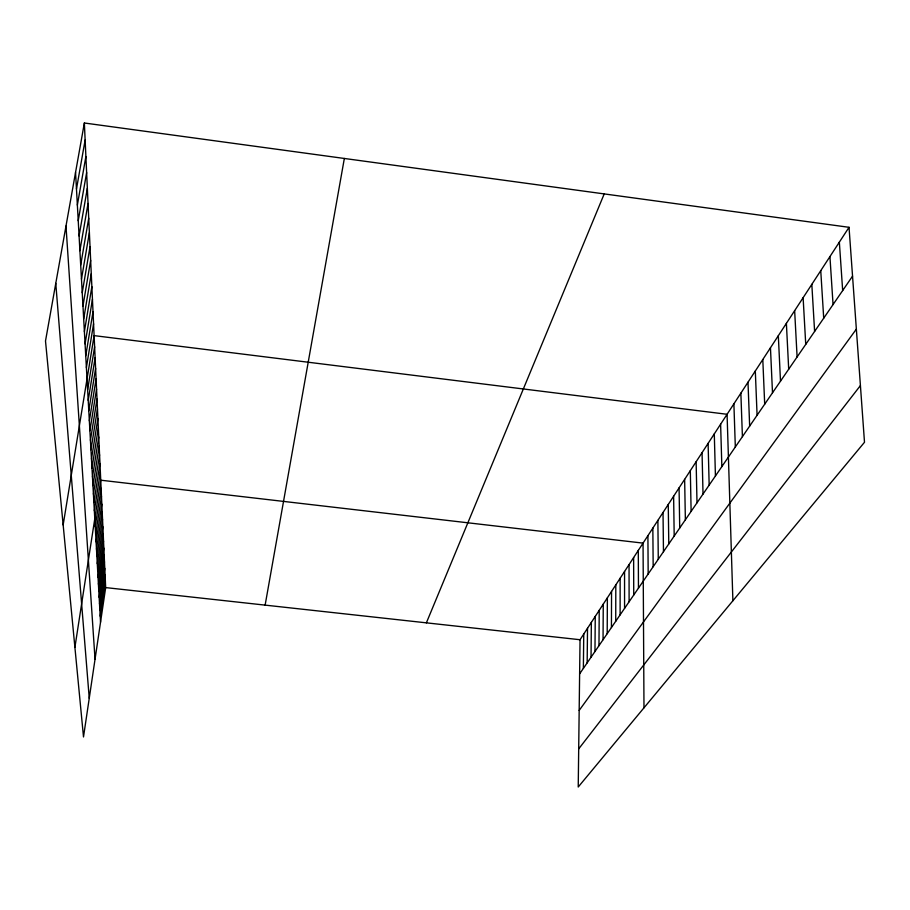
<?xml version="1.0" encoding="UTF-8"?>
<svg xmlns="http://www.w3.org/2000/svg" width="910" height="910" viewBox="0 0 910 910"><rect width="100%" height="100%" fill="white"/><g stroke="black" fill="none" stroke-linecap="round" stroke-linejoin="round"><path stroke-width="1.36" d="M620.108 614.876L620.142 578.248M615.729 621.257L615.808 584.891M607.197 633.678L607.368 597.836M611.429 627.525L611.554 591.42M603.046 639.73L603.262 604.138M598.973 645.668L599.224 610.326M591.034 657.236L591.352 622.394M594.969 651.503L595.254 616.411M583.367 668.418L583.754 634.042M587.166 662.878L587.519 628.264M849.03 227.307L580.045 639.73L578.225 787.002L864.5 442.26L849.03 227.307L84.357 122.998L45.5 341.011L83.504 736.952L105.674 587.598L84.357 122.998M99.861 609.973L105.082 574.904M100.202 616.138L105.378 581.308M98.428 584.209L103.854 548.139M98.792 590.817L104.172 555.009M99.156 597.324L104.479 561.754M99.508 603.705L104.787 568.386M96.881 556.476L102.534 519.348M97.279 563.609L102.875 526.753M97.666 570.604L103.205 534.011M98.052 577.463L103.535 541.131M95.22 526.572L101.112 488.329M95.652 534.261L101.476 496.314M96.073 541.814L101.84 504.14M96.483 549.219L102.193 511.818M93.889 502.548L99.975 463.429M94.344 510.715L100.362 471.892M74.904 647.351L100.737 480.196L643.052 543.122L643.984 707.821M92.467 477.011L98.758 436.993M92.956 485.701L99.167 445.98M93.423 494.21L99.577 454.795M90.954 449.824L97.472 408.852M91.478 459.084L97.905 418.429M91.978 468.138L98.337 427.802M89.351 420.818L96.096 378.856M89.897 430.692L96.562 389.07M90.431 440.36L97.017 399.069M87.622 389.787L94.629 346.801M88.213 400.366L95.129 357.721M88.782 410.706L95.618 368.402M86.393 367.549L93.571 323.835M63.154 524.933L94.117 335.619L727.079 414.289L732.891 600.759M85.074 343.855L92.445 299.39M85.733 355.844L93.013 311.755M83.686 318.944L91.273 273.705M84.391 331.558L91.865 286.707M82.23 292.724L90.033 246.69M82.969 305.999L90.659 260.374M81.479 279.086L89.385 232.653M79.898 250.705L88.043 203.43M80.694 265.083L88.725 218.229M78.226 220.709L86.632 172.593M79.079 235.917L87.349 188.222M77.361 205.08L85.893 156.531M76.474 188.984L85.142 140.004M265.129 605.127L344.344 158.465M426.38 622.849L604.217 193.91M579.625 673.866L852.545 276.162M579.169 710.426L856.356 329.124M578.692 748.885L860.416 385.567M105.674 587.598L580.045 639.73M55.772 283.374L89.248 698.266M839.35 242.151L842.671 290.563M65.986 226.089L95.038 659.249M829.931 256.597L833.059 304.566M820.752 270.668L823.709 318.193M811.822 284.352L814.609 331.456M803.12 297.695L805.737 344.367M75.553 172.422L100.532 622.19M794.646 310.697L797.103 356.947M786.388 323.368L788.697 369.21M778.323 335.722L780.496 381.165M770.463 347.779L772.499 392.813M762.796 359.53L764.696 404.176M755.311 371.007L757.086 415.267M747.997 382.211L749.658 426.096M740.865 393.154L742.412 436.652M733.892 403.847L735.326 446.969M720.618 424.197L721.857 466.614M714.293 433.888L715.431 475.964M708.105 443.375L709.163 485.11M702.054 452.668L703.02 494.062M696.127 461.757L697.003 502.82M690.315 470.652L691.122 511.386M684.639 479.365L685.366 519.781M679.065 487.908L679.724 528.005M673.616 496.268L674.196 536.058M668.259 504.47L668.782 543.952M663.026 512.501L663.47 551.688M657.885 520.384L658.271 559.263M652.845 528.107L653.175 566.691M647.909 535.683L648.17 573.982M638.297 550.413L638.456 588.133M633.633 557.568L633.735 595.004M629.049 564.587L629.106 601.76M624.556 571.48L624.567 608.38"/></g></svg>
